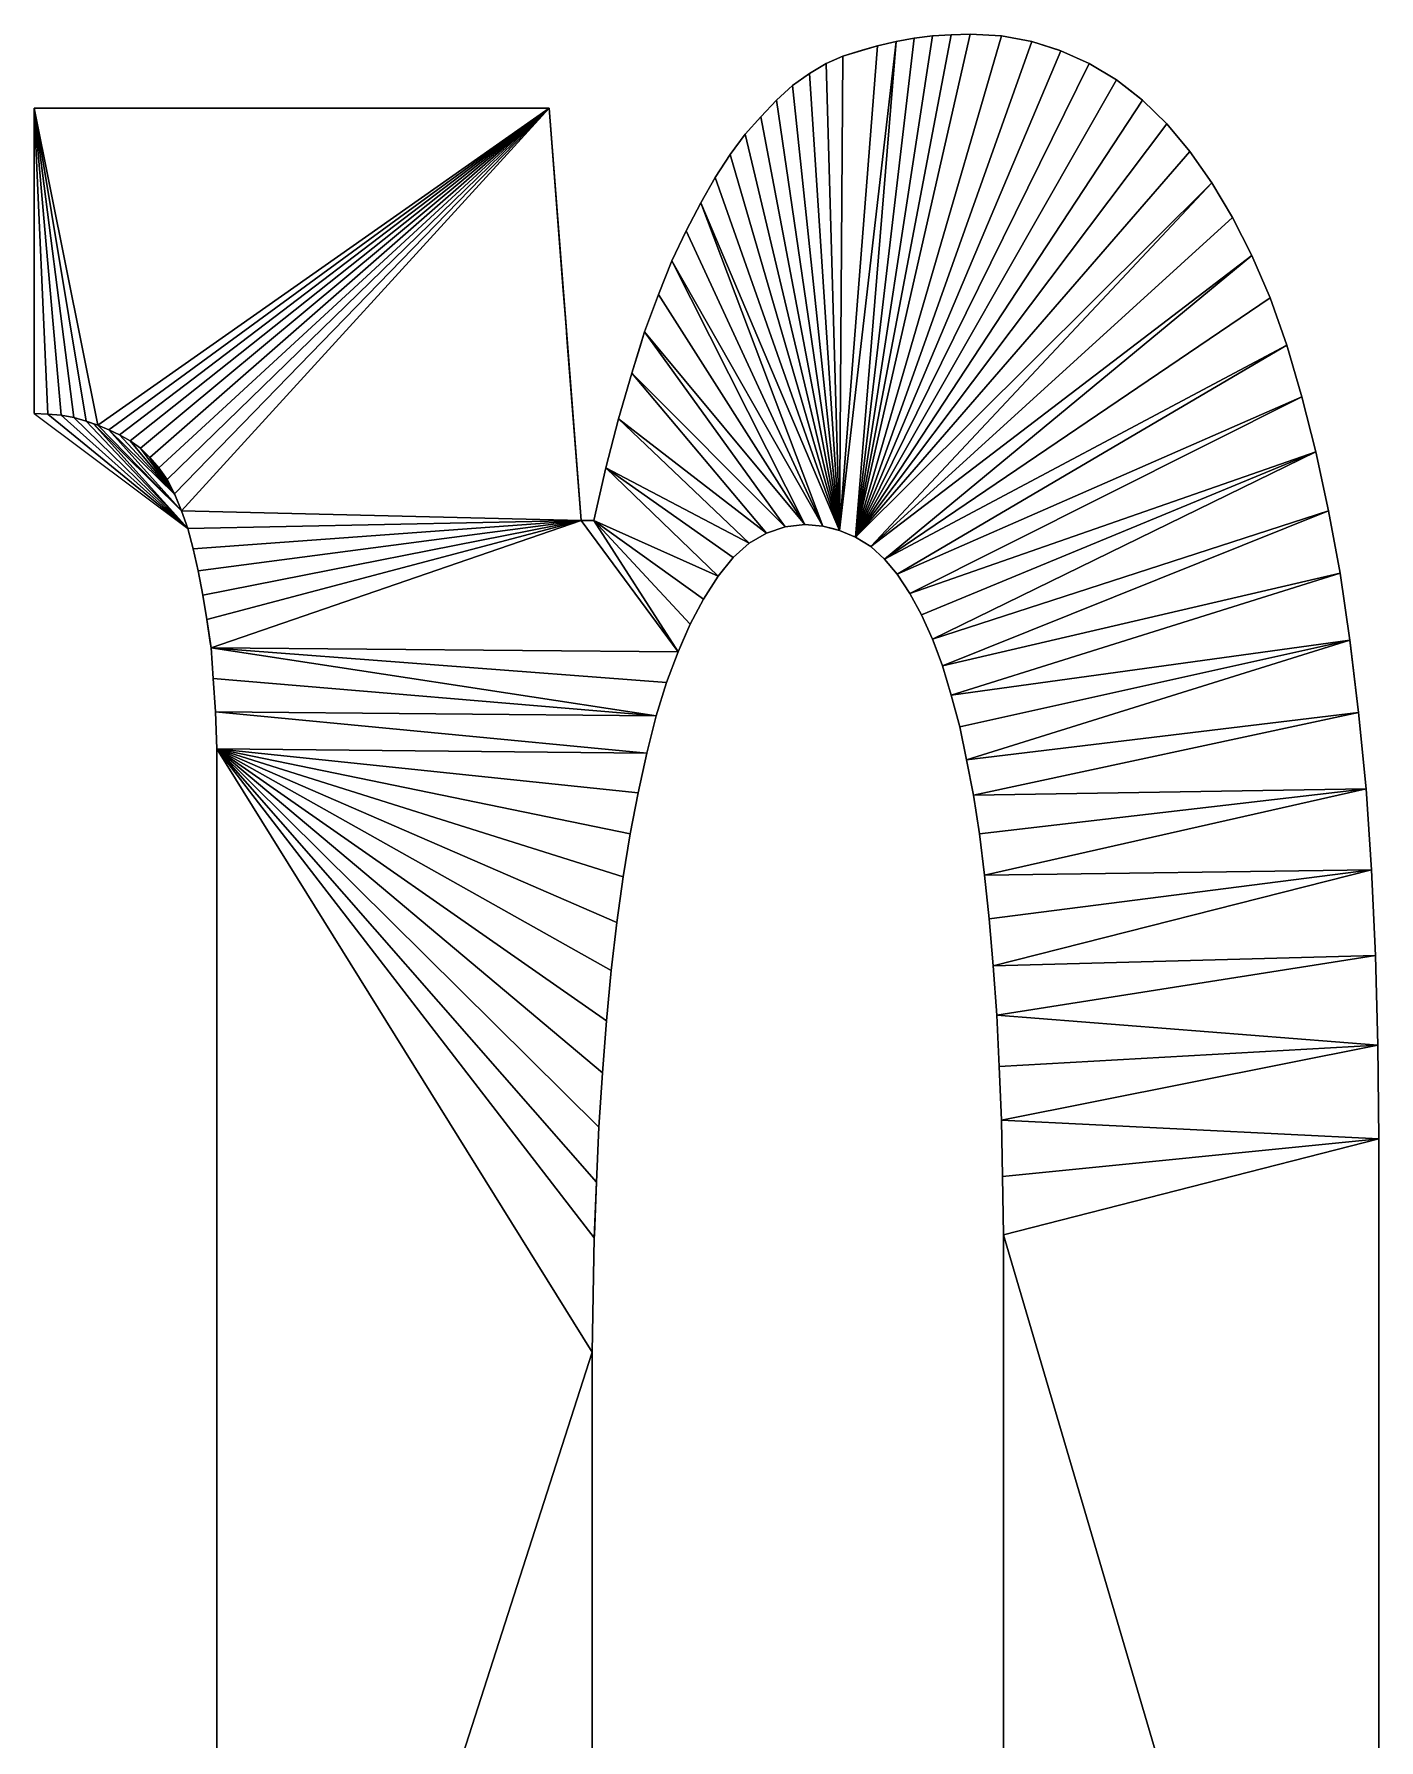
# Model space of a CAD drawing. Header units: inches. Extents: x 62 to 1153, y 3 to 780.
# Drawn here: x 98.476 to 100.802, y 16.026 to 18.975 of the extents above; entities that cross this region are included whole.
import ezdxf

# ---------------------------------------------------------------- set-up
doc = ezdxf.new("R2010")
doc.units = ezdxf.units.IN
doc.header["$MEASUREMENT"] = 0
doc.layers.add('Base', color=3, linetype='Continuous')

msp = doc.modelspace()

# ---------------------------------------------------------------- linework, layer by layer
at = {"layer": 'Base'}
for points in [[(100.149, 18.9725, -43), (100.095, 18.9755, -43), (99.897, 18.1055, -43)], [(100.095, 18.9755, -43), (100.062, 18.9745, -43), (99.897, 18.1055, -43)], [(100.062, 18.9745, -43), (100.03, 18.9725, -43), (99.897, 18.1055, -43)], [(100.03, 18.9725, -43), (99.998, 18.9685, -43), (99.897, 18.1055, -43)], [(100.202, 18.9625, -43), (100.149, 18.9725, -43), (99.897, 18.1055, -43)], [(99.998, 18.9685, -43), (99.967, 18.9625, -43), (99.897, 18.1055, -43)], [(99.967, 18.9625, -44), (99.967, 18.9625, -43), (99.998, 18.9685, -43)], [(99.967, 18.9625, -44), (99.998, 18.9685, -43), (99.998, 18.9685, -44)], [(99.998, 18.9685, -44), (99.998, 18.9685, -43), (100.03, 18.9725, -43)], [(99.998, 18.9685, -44), (100.03, 18.9725, -43), (100.03, 18.9725, -44)], [(100.03, 18.9725, -44), (100.03, 18.9725, -43), (100.062, 18.9745, -43)], [(100.03, 18.9725, -44), (100.062, 18.9745, -43), (100.062, 18.9745, -44)], [(100.062, 18.9745, -44), (100.062, 18.9745, -43), (100.095, 18.9755, -43)], [(100.062, 18.9745, -44), (100.095, 18.9755, -43), (100.095, 18.9755, -44)], [(100.095, 18.9755, -44), (100.095, 18.9755, -43), (100.149, 18.9725, -43)], [(100.095, 18.9755, -44), (100.149, 18.9725, -43), (100.149, 18.9725, -44)], [(100.149, 18.9725, -44), (100.149, 18.9725, -43), (100.202, 18.9625, -43)], [(100.149, 18.9725, -44), (100.202, 18.9625, -43), (100.202, 18.9625, -44)], [(99.875, 18.9375, -43), (99.846, 18.9245, -43), (99.869, 18.1175, -43)], [(99.846, 18.9245, -43), (99.875, 18.9375, -43), (99.859, 18.9303, -44)], [(99.875, 18.9375, -44), (99.859, 18.9303, -44), (99.875, 18.9375, -43)], [(99.869, 18.1175, -43), (99.897, 18.1055, -43), (99.967, 18.9625, -43)], [(99.869, 18.1175, -43), (99.967, 18.9625, -43), (99.935, 18.9555, -43)], [(99.935, 18.9555, -43), (99.875, 18.9375, -43), (99.869, 18.1175, -43)], [(99.935, 18.9555, -43), (99.9084, 18.9475, -44), (99.875, 18.9375, -43)], [(99.875, 18.9375, -44), (99.875, 18.9375, -43), (99.9084, 18.9475, -44)], [(100.252, 18.9465, -43), (100.202, 18.9625, -43), (99.897, 18.1055, -43)], [(100.301, 18.9245, -43), (100.252, 18.9465, -43), (99.897, 18.1055, -43)], [(99.935, 18.9555, -43), (99.935, 18.9555, -44), (99.9084, 18.9475, -44)], [(99.935, 18.9555, -44), (99.935, 18.9555, -43), (99.967, 18.9625, -43)], [(99.935, 18.9555, -44), (99.967, 18.9625, -43), (99.967, 18.9625, -44)], [(100.252, 18.9465, -43), (100.2489, 18.9475, -44), (100.202, 18.9625, -43)], [(100.202, 18.9625, -44), (100.202, 18.9625, -43), (100.2489, 18.9475, -44)], [(100.252, 18.9465, -43), (100.252, 18.9465, -44), (100.2489, 18.9475, -44)], [(100.252, 18.9465, -44), (100.252, 18.9465, -43), (100.301, 18.9245, -43)], [(100.252, 18.9465, -44), (100.301, 18.9245, -43), (100.301, 18.9245, -44)], [(99.788, 18.8865, -44), (99.788, 18.8865, -43), (99.817, 18.9075, -43)], [(99.788, 18.8865, -44), (99.817, 18.9075, -43), (99.817, 18.9075, -44)], [(99.817, 18.9075, -43), (99.788, 18.8865, -43), (99.869, 18.1175, -43)], [(99.817, 18.9075, -44), (99.817, 18.9075, -43), (99.846, 18.9245, -43)], [(99.817, 18.9075, -44), (99.846, 18.9245, -43), (99.846, 18.9245, -44)], [(99.846, 18.9245, -43), (99.817, 18.9075, -43), (99.869, 18.1175, -43)], [(99.846, 18.9245, -44), (99.846, 18.9245, -43), (99.859, 18.9303, -44)], [(100.348, 18.8965, -43), (100.301, 18.9245, -43), (99.897, 18.1055, -43)], [(100.301, 18.9245, -44), (100.301, 18.9245, -43), (100.348, 18.8965, -43)], [(100.301, 18.9245, -44), (100.348, 18.8965, -43), (100.348, 18.8965, -44)], [(99.76, 18.8615, -44), (99.76, 18.8615, -43), (99.788, 18.8865, -43)], [(99.76, 18.8615, -44), (99.788, 18.8865, -43), (99.788, 18.8865, -44)], [(99.788, 18.8865, -43), (99.76, 18.8615, -43), (99.869, 18.1175, -43)], [(100.348, 18.8965, -43), (99.897, 18.1055, -43), (100.393, 18.8615, -43)], [(100.348, 18.8965, -44), (100.348, 18.8965, -43), (100.371, 18.8786, -44)], [(100.348, 18.8965, -43), (100.393, 18.8615, -43), (100.371, 18.8786, -44)], [(100.393, 18.8615, -44), (100.371, 18.8786, -44), (100.393, 18.8615, -43)], [(98.476, 18.8475, -44), (98.476, 18.3195, -43), (98.476, 18.8475, -43)], [(98.476, 18.8475, -44), (98.476, 18.3195, -44), (98.476, 18.3195, -43)], [(98.476, 18.8475, -44), (98.476, 18.8475, -43), (99.367, 18.8475, -44)], [(99.367, 18.8475, -43), (99.367, 18.8475, -44), (98.476, 18.8475, -43)], [(98.476, 18.3195, -43), (98.5, 18.3185, -43), (98.476, 18.8475, -43)], [(98.566, 18.3065, -43), (98.586, 18.2995, -43), (98.476, 18.8475, -43)], [(98.545, 18.3125, -43), (98.566, 18.3065, -43), (98.476, 18.8475, -43)], [(98.523, 18.3165, -43), (98.545, 18.3125, -43), (98.476, 18.8475, -43)], [(98.5, 18.3185, -43), (98.523, 18.3165, -43), (98.476, 18.8475, -43)], [(98.476, 18.8475, -43), (98.586, 18.2995, -43), (99.367, 18.8475, -43)], [(98.605, 18.2915, -43), (99.367, 18.8475, -43), (98.586, 18.2995, -43)], [(98.624, 18.2825, -43), (99.367, 18.8475, -43), (98.605, 18.2915, -43)], [(98.642, 18.2725, -43), (99.367, 18.8475, -43), (98.624, 18.2825, -43)], [(98.66, 18.2595, -43), (99.367, 18.8475, -43), (98.642, 18.2725, -43)], [(98.66, 18.2595, -43), (98.676, 18.2435, -43), (99.367, 18.8475, -43)], [(98.676, 18.2435, -43), (98.692, 18.2255, -43), (99.367, 18.8475, -43)], [(98.692, 18.2255, -43), (98.706, 18.2055, -43), (99.367, 18.8475, -43)], [(98.706, 18.2055, -43), (98.719, 18.1805, -43), (99.367, 18.8475, -43)], [(98.719, 18.1805, -43), (98.731, 18.1515, -43), (99.367, 18.8475, -43)], [(99.422, 18.1345, -43), (99.367, 18.8475, -43), (98.731, 18.1515, -43)], [(99.367, 18.8475, -44), (99.367, 18.8475, -43), (99.3821, 18.6525, -44)], [(99.367, 18.8475, -43), (99.3913, 18.5323, -44), (99.3821, 18.6525, -44)], [(99.367, 18.8475, -43), (99.3961, 18.4706, -44), (99.3913, 18.5323, -44)], [(99.367, 18.8475, -43), (99.422, 18.1345, -43), (99.3961, 18.4706, -44)], [(99.76, 18.8615, -44), (99.733, 18.8325, -44), (99.733, 18.8325, -43)], [(99.76, 18.8615, -44), (99.733, 18.8325, -43), (99.76, 18.8615, -43)], [(99.76, 18.8615, -43), (99.733, 18.8325, -43), (99.869, 18.1175, -43)], [(100.393, 18.8615, -43), (99.897, 18.1055, -43), (100.435, 18.8205, -43)], [(100.393, 18.8615, -44), (100.393, 18.8615, -43), (100.435, 18.8205, -43)], [(100.393, 18.8615, -44), (100.435, 18.8205, -43), (100.435, 18.8205, -44)], [(99.733, 18.8325, -43), (99.706, 18.8025, -43), (99.869, 18.1175, -43)], [(99.733, 18.8325, -44), (99.706, 18.8025, -44), (99.706, 18.8025, -43)], [(99.733, 18.8325, -44), (99.706, 18.8025, -43), (99.733, 18.8325, -43)], [(100.435, 18.8205, -43), (99.897, 18.1055, -43), (100.475, 18.7725, -43)], [(100.435, 18.8205, -44), (100.435, 18.8205, -43), (100.475, 18.7725, -43)], [(100.435, 18.8205, -44), (100.475, 18.7725, -43), (100.475, 18.7725, -44)], [(99.706, 18.8025, -44), (99.68, 18.7675, -44), (99.68, 18.7675, -43)], [(99.706, 18.8025, -44), (99.68, 18.7675, -43), (99.706, 18.8025, -43)], [(99.706, 18.8025, -43), (99.68, 18.7675, -43), (99.869, 18.1175, -43)], [(99.68, 18.7675, -43), (99.654, 18.7275, -43), (99.869, 18.1175, -43)], [(99.68, 18.7675, -44), (99.654, 18.7275, -44), (99.654, 18.7275, -43)], [(99.68, 18.7675, -44), (99.654, 18.7275, -43), (99.68, 18.7675, -43)], [(100.475, 18.7725, -43), (99.897, 18.1055, -43), (100.513, 18.7185, -43)], [(100.475, 18.7725, -44), (100.475, 18.7725, -43), (100.513, 18.7185, -43)], [(100.475, 18.7725, -44), (100.513, 18.7185, -43), (100.513, 18.7185, -44)], [(99.654, 18.7275, -43), (99.629, 18.6835, -43), (99.869, 18.1175, -43)], [(99.654, 18.7275, -44), (99.629, 18.6835, -44), (99.629, 18.6835, -43)], [(99.654, 18.7275, -44), (99.629, 18.6835, -43), (99.654, 18.7275, -43)], [(99.923, 18.0895, -43), (100.513, 18.7185, -43), (99.897, 18.1055, -43)], [(100.513, 18.7185, -43), (99.923, 18.0895, -43), (100.549, 18.6585, -43)], [(100.513, 18.7185, -44), (100.513, 18.7185, -43), (100.549, 18.6585, -43)], [(100.513, 18.7185, -44), (100.549, 18.6585, -43), (100.549, 18.6585, -44)], [(99.629, 18.6835, -43), (99.604, 18.6355, -43), (99.84, 18.1245, -43)], [(99.629, 18.6835, -44), (99.604, 18.6355, -44), (99.604, 18.6355, -43)], [(99.629, 18.6835, -44), (99.604, 18.6355, -43), (99.629, 18.6835, -43)], [(99.84, 18.1245, -43), (99.869, 18.1175, -43), (99.629, 18.6835, -43)], [(100.549, 18.6585, -43), (99.923, 18.0895, -43), (100.582, 18.5925, -43)], [(100.549, 18.6585, -44), (100.549, 18.6585, -43), (100.582, 18.5925, -43)], [(100.549, 18.6585, -44), (100.582, 18.5925, -43), (100.582, 18.5925, -44)], [(99.604, 18.6355, -43), (99.579, 18.5835, -43), (99.84, 18.1245, -43)], [(99.604, 18.6355, -44), (99.579, 18.5835, -44), (99.579, 18.5835, -43)], [(99.604, 18.6355, -44), (99.579, 18.5835, -43), (99.604, 18.6355, -43)], [(99.579, 18.5835, -43), (99.556, 18.5255, -43), (99.809, 18.1275, -43)], [(99.579, 18.5835, -44), (99.556, 18.5255, -44), (99.556, 18.5255, -43)], [(99.579, 18.5835, -44), (99.556, 18.5255, -43), (99.579, 18.5835, -43)], [(99.809, 18.1275, -43), (99.84, 18.1245, -43), (99.579, 18.5835, -43)], [(99.947, 18.0675, -43), (100.582, 18.5925, -43), (99.923, 18.0895, -43)], [(100.614, 18.5195, -43), (100.582, 18.5925, -43), (99.947, 18.0675, -43)], [(100.582, 18.5925, -44), (100.582, 18.5925, -43), (100.614, 18.5195, -43)], [(100.582, 18.5925, -44), (100.614, 18.5195, -43), (100.614, 18.5195, -44)], [(99.556, 18.5255, -43), (99.532, 18.4605, -43), (99.809, 18.1275, -43)], [(99.556, 18.5255, -44), (99.532, 18.4605, -44), (99.532, 18.4605, -43)], [(99.556, 18.5255, -44), (99.532, 18.4605, -43), (99.556, 18.5255, -43)], [(100.643, 18.4375, -43), (100.614, 18.5195, -43), (99.947, 18.0675, -43)], [(100.614, 18.5195, -44), (100.614, 18.5195, -43), (100.643, 18.4375, -43)], [(100.614, 18.5195, -44), (100.643, 18.4375, -43), (100.643, 18.4375, -44)], [(99.397, 18.4591, -44), (99.3961, 18.4706, -44), (99.422, 18.1345, -43)], [(99.3988, 18.4355, -44), (99.397, 18.4591, -44), (99.422, 18.1345, -43)], [(99.422, 18.1345, -44), (99.3988, 18.4355, -44), (99.422, 18.1345, -43)], [(99.532, 18.4605, -43), (99.51, 18.3895, -43), (99.775, 18.1235, -43)], [(99.5243, 18.4355, -44), (99.51, 18.3895, -43), (99.532, 18.4605, -43)], [(99.5243, 18.4355, -44), (99.51, 18.3895, -44), (99.51, 18.3895, -43)], [(99.532, 18.4605, -44), (99.5243, 18.4355, -44), (99.532, 18.4605, -43)], [(99.775, 18.1235, -43), (99.809, 18.1275, -43), (99.532, 18.4605, -43)], [(99.947, 18.0675, -43), (99.969, 18.0415, -43), (100.643, 18.4375, -43)], [(100.669, 18.3485, -43), (100.643, 18.4375, -43), (99.969, 18.0415, -43)], [(100.643, 18.4375, -44), (100.643, 18.4375, -43), (100.669, 18.3485, -43)], [(100.643, 18.4375, -44), (100.669, 18.3485, -43), (100.669, 18.3485, -44)], [(99.51, 18.3895, -43), (99.487, 18.3105, -43), (99.743, 18.1125, -43)], [(99.51, 18.3895, -44), (99.487, 18.3105, -44), (99.487, 18.3105, -43)], [(99.51, 18.3895, -44), (99.487, 18.3105, -43), (99.51, 18.3895, -43)], [(99.743, 18.1125, -43), (99.775, 18.1235, -43), (99.51, 18.3895, -43)], [(99.969, 18.0415, -43), (99.991, 18.0085, -43), (100.669, 18.3485, -43)], [(100.693, 18.2535, -43), (100.669, 18.3485, -43), (99.991, 18.0085, -43)], [(100.669, 18.3485, -44), (100.669, 18.3485, -43), (100.693, 18.2535, -43)], [(100.669, 18.3485, -44), (100.693, 18.2535, -43), (100.693, 18.2535, -44)], [(98.476, 18.3195, -43), (98.5, 18.3185, -44), (98.5, 18.3185, -43)], [(98.476, 18.3195, -43), (98.476, 18.3195, -44), (98.5, 18.3185, -44)], [(98.5, 18.3185, -44), (98.476, 18.3195, -44), (98.742, 18.1205, -44)], [(98.5, 18.3185, -44), (98.523, 18.3165, -43), (98.5, 18.3185, -43)], [(98.523, 18.3165, -43), (98.5, 18.3185, -44), (98.523, 18.3165, -44)], [(98.523, 18.3165, -44), (98.5, 18.3185, -44), (98.742, 18.1205, -44)], [(98.523, 18.3165, -44), (98.545, 18.3125, -44), (98.545, 18.3125, -43)], [(98.523, 18.3165, -44), (98.545, 18.3125, -43), (98.523, 18.3165, -43)], [(98.545, 18.3125, -44), (98.523, 18.3165, -44), (98.742, 18.1205, -44)], [(98.566, 18.3065, -44), (98.566, 18.3065, -43), (98.545, 18.3125, -43)], [(98.545, 18.3125, -44), (98.566, 18.3065, -44), (98.545, 18.3125, -43)], [(98.566, 18.3065, -44), (98.545, 18.3125, -44), (98.742, 18.1205, -44)], [(98.566, 18.3065, -43), (98.579, 18.3019, -44), (98.586, 18.2995, -43)], [(98.566, 18.3065, -44), (98.579, 18.3019, -44), (98.566, 18.3065, -43)], [(98.579, 18.3019, -44), (98.566, 18.3065, -44), (98.742, 18.1205, -44)], [(98.586, 18.2995, -44), (98.586, 18.2995, -43), (98.579, 18.3019, -44)], [(98.586, 18.2995, -44), (98.579, 18.3019, -44), (98.731, 18.1515, -44)], [(98.742, 18.1205, -44), (98.731, 18.1515, -44), (98.579, 18.3019, -44)], [(98.586, 18.2995, -43), (98.586, 18.2995, -44), (98.605, 18.2915, -43)], [(98.605, 18.2915, -44), (98.605, 18.2915, -43), (98.586, 18.2995, -44)], [(98.586, 18.2995, -44), (98.731, 18.1515, -44), (98.605, 18.2915, -44)], [(98.605, 18.2915, -43), (98.624, 18.2825, -44), (98.624, 18.2825, -43)], [(98.605, 18.2915, -44), (98.624, 18.2825, -44), (98.605, 18.2915, -43)], [(98.7194, 18.1795, -44), (98.624, 18.2825, -44), (98.605, 18.2915, -44)], [(98.7194, 18.1795, -44), (98.605, 18.2915, -44), (98.731, 18.1515, -44)], [(99.487, 18.3105, -43), (99.465, 18.2255, -43), (99.713, 18.0955, -43)], [(99.487, 18.3105, -44), (99.465, 18.2255, -44), (99.465, 18.2255, -43)], [(99.487, 18.3105, -44), (99.465, 18.2255, -43), (99.487, 18.3105, -43)], [(99.713, 18.0955, -43), (99.743, 18.1125, -43), (99.487, 18.3105, -43)], [(98.624, 18.2825, -44), (98.642, 18.2725, -43), (98.624, 18.2825, -43)], [(98.624, 18.2825, -44), (98.642, 18.2725, -44), (98.642, 18.2725, -43)], [(98.7194, 18.1795, -44), (98.642, 18.2725, -44), (98.624, 18.2825, -44)], [(98.642, 18.2725, -44), (98.66, 18.2595, -43), (98.642, 18.2725, -43)], [(98.66, 18.2595, -43), (98.642, 18.2725, -44), (98.66, 18.2595, -44)], [(98.7194, 18.1795, -44), (98.66, 18.2595, -44), (98.642, 18.2725, -44)], [(98.66, 18.2595, -43), (98.66, 18.2595, -44), (98.676, 18.2435, -43)], [(98.676, 18.2435, -44), (98.676, 18.2435, -43), (98.66, 18.2595, -44)], [(98.7194, 18.1795, -44), (98.676, 18.2435, -44), (98.66, 18.2595, -44)], [(98.676, 18.2435, -43), (98.692, 18.2255, -44), (98.692, 18.2255, -43)], [(98.676, 18.2435, -44), (98.692, 18.2255, -44), (98.676, 18.2435, -43)], [(98.692, 18.2255, -44), (98.676, 18.2435, -44), (98.719, 18.1805, -44)], [(98.7194, 18.1795, -44), (98.719, 18.1805, -44), (98.676, 18.2435, -44)], [(99.991, 18.0085, -43), (100.011, 17.9715, -43), (100.693, 18.2535, -43)], [(100.011, 17.9715, -43), (100.03, 17.9295, -43), (100.693, 18.2535, -43)], [(100.715, 18.1515, -43), (100.693, 18.2535, -43), (100.03, 17.9295, -43)], [(100.693, 18.2535, -44), (100.693, 18.2535, -43), (100.715, 18.1515, -43)], [(100.693, 18.2535, -44), (100.715, 18.1515, -43), (100.715, 18.1515, -44)], [(98.706, 18.2055, -43), (98.692, 18.2255, -43), (98.706, 18.2055, -44)], [(98.692, 18.2255, -44), (98.706, 18.2055, -44), (98.692, 18.2255, -43)], [(98.706, 18.2055, -44), (98.692, 18.2255, -44), (98.719, 18.1805, -44)], [(98.706, 18.2055, -44), (98.719, 18.1805, -43), (98.706, 18.2055, -43)], [(98.706, 18.2055, -44), (98.719, 18.1805, -44), (98.719, 18.1805, -43)], [(99.465, 18.2255, -43), (99.444, 18.1345, -43), (99.659, 18.0385, -43)], [(99.465, 18.2255, -44), (99.444, 18.1345, -44), (99.444, 18.1345, -43)], [(99.465, 18.2255, -44), (99.444, 18.1345, -43), (99.465, 18.2255, -43)], [(99.685, 18.0705, -43), (99.713, 18.0955, -43), (99.465, 18.2255, -43)], [(99.659, 18.0385, -43), (99.685, 18.0705, -43), (99.465, 18.2255, -43)], [(98.719, 18.1805, -44), (98.7194, 18.1795, -44), (98.719, 18.1805, -43)], [(98.719, 18.1805, -43), (98.7194, 18.1795, -44), (98.731, 18.1515, -43)], [(98.731, 18.1515, -44), (98.731, 18.1515, -43), (98.7194, 18.1795, -44)], [(98.742, 18.1205, -44), (98.742, 18.1205, -43), (98.731, 18.1515, -43)], [(98.731, 18.1515, -44), (98.742, 18.1205, -44), (98.731, 18.1515, -43)], [(98.742, 18.1205, -43), (99.422, 18.1345, -43), (98.731, 18.1515, -43)], [(100.03, 17.9295, -43), (100.047, 17.8835, -43), (100.715, 18.1515, -43)], [(100.735, 18.0435, -43), (100.715, 18.1515, -43), (100.047, 17.8835, -43)], [(100.715, 18.1515, -44), (100.715, 18.1515, -43), (100.735, 18.0435, -43)], [(100.715, 18.1515, -44), (100.735, 18.0435, -43), (100.735, 18.0435, -44)], [(98.751, 18.0855, -43), (99.422, 18.1345, -43), (98.742, 18.1205, -43)], [(98.742, 18.1205, -43), (98.742, 18.1205, -44), (98.751, 18.0855, -43)], [(98.751, 18.0855, -43), (98.742, 18.1205, -44), (98.751, 18.0855, -44)], [(98.76, 18.0475, -43), (99.422, 18.1345, -43), (98.751, 18.0855, -43)], [(98.768, 18.0055, -43), (99.422, 18.1345, -43), (98.76, 18.0475, -43)], [(98.775, 17.9635, -43), (99.422, 18.1345, -43), (98.768, 18.0055, -43)], [(98.782, 17.9145, -43), (99.422, 18.1345, -43), (98.775, 17.9635, -43)], [(99.422, 18.1345, -43), (98.782, 17.9145, -43), (99.59, 17.9075, -43)], [(99.444, 18.1345, -43), (99.422, 18.1345, -43), (99.59, 17.9075, -43)], [(99.444, 18.1345, -44), (99.422, 18.1345, -44), (99.422, 18.1345, -43)], [(99.422, 18.1345, -43), (99.444, 18.1345, -43), (99.444, 18.1345, -44)], [(99.634, 17.9985, -43), (99.659, 18.0385, -43), (99.444, 18.1345, -43)], [(99.611, 17.9555, -43), (99.634, 17.9985, -43), (99.444, 18.1345, -43)], [(99.59, 17.9075, -43), (99.611, 17.9555, -43), (99.444, 18.1345, -43)], [(99.713, 18.0955, -44), (99.743, 18.1125, -44), (99.743, 18.1125, -43)], [(99.713, 18.0955, -44), (99.743, 18.1125, -43), (99.713, 18.0955, -43)], [(99.743, 18.1125, -44), (99.775, 18.1235, -44), (99.775, 18.1235, -43)], [(99.743, 18.1125, -44), (99.775, 18.1235, -43), (99.743, 18.1125, -43)], [(99.775, 18.1235, -44), (99.809, 18.1275, -44), (99.809, 18.1275, -43)], [(99.775, 18.1235, -44), (99.809, 18.1275, -43), (99.775, 18.1235, -43)], [(99.809, 18.1275, -44), (99.84, 18.1245, -44), (99.84, 18.1245, -43)], [(99.809, 18.1275, -44), (99.84, 18.1245, -43), (99.809, 18.1275, -43)], [(99.869, 18.1175, -43), (99.84, 18.1245, -43), (99.859, 18.1199, -44)], [(99.84, 18.1245, -44), (99.859, 18.1199, -44), (99.84, 18.1245, -43)], [(99.859, 18.1199, -44), (99.869, 18.1175, -44), (99.869, 18.1175, -43)], [(99.869, 18.1175, -44), (99.897, 18.1055, -44), (99.897, 18.1055, -43)], [(99.869, 18.1175, -44), (99.897, 18.1055, -43), (99.869, 18.1175, -43)], [(98.751, 18.0855, -43), (98.76, 18.0475, -44), (98.76, 18.0475, -43)], [(98.751, 18.0855, -44), (98.76, 18.0475, -44), (98.751, 18.0855, -43)], [(99.685, 18.0705, -44), (99.713, 18.0955, -44), (99.713, 18.0955, -43)], [(99.685, 18.0705, -44), (99.713, 18.0955, -43), (99.685, 18.0705, -43)], [(99.897, 18.1055, -44), (99.923, 18.0895, -44), (99.923, 18.0895, -43)], [(99.897, 18.1055, -44), (99.923, 18.0895, -43), (99.897, 18.1055, -43)], [(99.923, 18.0895, -44), (99.947, 18.0675, -44), (99.947, 18.0675, -43)], [(99.923, 18.0895, -44), (99.947, 18.0675, -43), (99.923, 18.0895, -43)], [(99.685, 18.0705, -44), (99.685, 18.0705, -43), (99.659, 18.0385, -43)], [(99.685, 18.0705, -44), (99.659, 18.0385, -43), (99.659, 18.0385, -44)], [(99.947, 18.0675, -44), (99.969, 18.0415, -44), (99.969, 18.0415, -43)], [(99.947, 18.0675, -44), (99.969, 18.0415, -43), (99.947, 18.0675, -43)], [(98.76, 18.0475, -44), (98.768, 18.0055, -43), (98.76, 18.0475, -43)], [(98.76, 18.0475, -44), (98.768, 18.0055, -44), (98.768, 18.0055, -43)], [(99.659, 18.0385, -44), (99.659, 18.0385, -43), (99.634, 17.9985, -43)], [(99.659, 18.0385, -44), (99.634, 17.9985, -43), (99.634, 17.9985, -44)], [(99.969, 18.0415, -44), (99.991, 18.0085, -44), (99.991, 18.0085, -43)], [(99.969, 18.0415, -44), (99.991, 18.0085, -43), (99.969, 18.0415, -43)], [(100.047, 17.8835, -43), (100.062, 17.8325, -43), (100.735, 18.0435, -43)], [(100.752, 17.9275, -43), (100.735, 18.0435, -43), (100.062, 17.8325, -43)], [(100.735, 18.0435, -44), (100.735, 18.0435, -43), (100.752, 17.9275, -43)], [(100.735, 18.0435, -44), (100.752, 17.9275, -43), (100.752, 17.9275, -44)], [(98.775, 17.9635, -43), (98.768, 18.0055, -43), (98.775, 17.9635, -44)], [(98.768, 18.0055, -44), (98.775, 17.9635, -44), (98.768, 18.0055, -43)], [(99.634, 17.9985, -44), (99.634, 17.9985, -43), (99.611, 17.9555, -43)], [(99.634, 17.9985, -44), (99.611, 17.9555, -43), (99.611, 17.9555, -44)], [(99.991, 18.0085, -44), (100.011, 17.9715, -44), (100.011, 17.9715, -43)], [(99.991, 18.0085, -44), (100.011, 17.9715, -43), (99.991, 18.0085, -43)], [(98.775, 17.9635, -44), (98.7807, 17.9235, -44), (98.775, 17.9635, -43)], [(98.775, 17.9635, -43), (98.7807, 17.9235, -44), (98.782, 17.9145, -43)], [(100.011, 17.9715, -44), (100.03, 17.9295, -44), (100.03, 17.9295, -43)], [(100.011, 17.9715, -44), (100.03, 17.9295, -43), (100.011, 17.9715, -43)], [(99.611, 17.9555, -43), (99.59, 17.9075, -43), (99.597, 17.9235, -44)], [(99.611, 17.9555, -44), (99.611, 17.9555, -43), (99.597, 17.9235, -44)], [(98.782, 17.9145, -44), (98.782, 17.9145, -43), (98.7807, 17.9235, -44)], [(99.57, 17.8545, -43), (99.59, 17.9075, -43), (98.782, 17.9145, -43)], [(99.552, 17.7965, -43), (99.57, 17.8545, -43), (98.782, 17.9145, -43)], [(98.782, 17.9145, -43), (98.786, 17.8615, -43), (99.552, 17.7965, -43)], [(98.782, 17.9145, -44), (98.786, 17.8615, -44), (98.786, 17.8615, -43)], [(98.782, 17.9145, -44), (98.786, 17.8615, -43), (98.782, 17.9145, -43)], [(99.59, 17.9075, -44), (99.59, 17.9075, -43), (99.57, 17.8545, -43)], [(99.59, 17.9075, -44), (99.57, 17.8545, -43), (99.57, 17.8545, -44)], [(99.59, 17.9075, -44), (99.597, 17.9235, -44), (99.59, 17.9075, -43)], [(100.047, 17.8835, -43), (100.03, 17.9295, -43), (100.0322, 17.9235, -44)], [(100.03, 17.9295, -44), (100.0322, 17.9235, -44), (100.03, 17.9295, -43)], [(100.0322, 17.9235, -44), (100.047, 17.8835, -44), (100.047, 17.8835, -43)], [(100.062, 17.8325, -43), (100.077, 17.7775, -43), (100.752, 17.9275, -43)], [(100.077, 17.7775, -43), (100.089, 17.7205, -43), (100.752, 17.9275, -43)], [(100.767, 17.8025, -43), (100.752, 17.9275, -43), (100.089, 17.7205, -43)], [(100.752, 17.9275, -44), (100.752, 17.9275, -43), (100.7525, 17.9235, -44)], [(100.752, 17.9275, -43), (100.767, 17.8025, -43), (100.7525, 17.9235, -44)], [(100.767, 17.8025, -44), (100.7525, 17.9235, -44), (100.767, 17.8025, -43)], [(100.047, 17.8835, -44), (100.062, 17.8325, -44), (100.062, 17.8325, -43)], [(100.047, 17.8835, -44), (100.062, 17.8325, -43), (100.047, 17.8835, -43)], [(98.786, 17.8615, -43), (98.79, 17.8035, -43), (99.552, 17.7965, -43)], [(98.786, 17.8615, -44), (98.79, 17.8035, -44), (98.79, 17.8035, -43)], [(98.786, 17.8615, -44), (98.79, 17.8035, -43), (98.786, 17.8615, -43)], [(99.57, 17.8545, -44), (99.57, 17.8545, -43), (99.552, 17.7965, -43)], [(99.57, 17.8545, -44), (99.552, 17.7965, -43), (99.552, 17.7965, -44)], [(100.062, 17.8325, -44), (100.077, 17.7775, -44), (100.077, 17.7775, -43)], [(100.062, 17.8325, -44), (100.077, 17.7775, -43), (100.062, 17.8325, -43)], [(98.79, 17.8035, -43), (98.792, 17.7395, -43), (99.536, 17.7325, -43)], [(99.536, 17.7325, -43), (99.552, 17.7965, -43), (98.79, 17.8035, -43)], [(98.79, 17.8035, -44), (98.792, 17.7395, -44), (98.792, 17.7395, -43)], [(98.79, 17.8035, -44), (98.792, 17.7395, -43), (98.79, 17.8035, -43)], [(99.552, 17.7965, -44), (99.552, 17.7965, -43), (99.536, 17.7325, -43)], [(99.552, 17.7965, -44), (99.536, 17.7325, -43), (99.536, 17.7325, -44)], [(100.089, 17.7205, -43), (100.101, 17.6595, -43), (100.767, 17.8025, -43)], [(100.78, 17.6705, -43), (100.767, 17.8025, -43), (100.101, 17.6595, -43)], [(100.767, 17.8025, -44), (100.767, 17.8025, -43), (100.78, 17.6705, -43)], [(100.767, 17.8025, -44), (100.78, 17.6705, -43), (100.78, 17.6705, -44)], [(100.077, 17.7775, -44), (100.089, 17.7205, -44), (100.089, 17.7205, -43)], [(100.077, 17.7775, -44), (100.089, 17.7205, -43), (100.077, 17.7775, -43)], [(99.466, 17.2695, -43), (99.474, 17.3565, -43), (98.792, 17.7395, -43)], [(99.521, 17.6635, -43), (99.536, 17.7325, -43), (98.792, 17.7395, -43)], [(99.507, 17.5925, -43), (99.521, 17.6635, -43), (98.792, 17.7395, -43)], [(99.495, 17.5185, -43), (99.507, 17.5925, -43), (98.792, 17.7395, -43)], [(99.484, 17.4395, -43), (99.495, 17.5185, -43), (98.792, 17.7395, -43)], [(99.474, 17.3565, -43), (99.484, 17.4395, -43), (98.792, 17.7395, -43)], [(99.459, 17.1795, -43), (99.466, 17.2695, -43), (98.792, 17.7395, -43)], [(99.441, 16.6965, -43), (99.445, 16.8945, -43), (98.792, 17.7395, -43)], [(99.453, 17.0855, -43), (99.459, 17.1795, -43), (98.792, 17.7395, -43)], [(99.449, 16.9905, -43), (99.453, 17.0855, -43), (98.792, 17.7395, -43)], [(99.445, 16.8945, -43), (99.449, 16.9905, -43), (98.792, 17.7395, -43)], [(98.792, 17.7395, -43), (98.792, 14.6775, -43), (99.441, 16.6965, -43)], [(98.792, 17.7395, -44), (98.792, 14.6775, -44), (98.792, 17.7395, -43)], [(98.792, 14.6775, -43), (98.792, 17.7395, -43), (98.792, 14.6775, -44)], [(99.536, 17.7325, -44), (99.536, 17.7325, -43), (99.521, 17.6635, -43)], [(99.536, 17.7325, -44), (99.521, 17.6635, -43), (99.521, 17.6635, -44)], [(100.089, 17.7205, -44), (100.101, 17.6595, -44), (100.101, 17.6595, -43)], [(100.089, 17.7205, -44), (100.101, 17.6595, -43), (100.089, 17.7205, -43)], [(100.101, 17.6595, -43), (100.111, 17.5925, -43), (100.78, 17.6705, -43)], [(100.111, 17.5925, -43), (100.12, 17.5215, -43), (100.78, 17.6705, -43)], [(100.789, 17.5305, -43), (100.78, 17.6705, -43), (100.12, 17.5215, -43)], [(100.78, 17.6705, -44), (100.78, 17.6705, -43), (100.789, 17.5305, -43)], [(100.78, 17.6705, -44), (100.789, 17.5305, -43), (100.789, 17.5305, -44)], [(99.521, 17.6635, -44), (99.521, 17.6635, -43), (99.507, 17.5925, -43)], [(99.521, 17.6635, -44), (99.507, 17.5925, -43), (99.507, 17.5925, -44)], [(100.101, 17.6595, -44), (100.111, 17.5925, -44), (100.111, 17.5925, -43)], [(100.101, 17.6595, -44), (100.111, 17.5925, -43), (100.101, 17.6595, -43)], [(99.507, 17.5925, -44), (99.507, 17.5925, -43), (99.495, 17.5185, -43)], [(99.507, 17.5925, -44), (99.495, 17.5185, -43), (99.495, 17.5185, -44)], [(100.111, 17.5925, -44), (100.12, 17.5215, -44), (100.12, 17.5215, -43)], [(100.111, 17.5925, -44), (100.12, 17.5215, -43), (100.111, 17.5925, -43)], [(100.12, 17.5215, -43), (100.128, 17.4455, -43), (100.789, 17.5305, -43)], [(100.12, 17.5215, -44), (100.128, 17.4455, -44), (100.128, 17.4455, -43)], [(100.12, 17.5215, -44), (100.128, 17.4455, -43), (100.12, 17.5215, -43)], [(100.128, 17.4455, -43), (100.135, 17.3645, -43), (100.789, 17.5305, -43)], [(100.796, 17.3825, -43), (100.789, 17.5305, -43), (100.135, 17.3645, -43)], [(100.789, 17.5305, -44), (100.789, 17.5305, -43), (100.796, 17.3825, -43)], [(100.789, 17.5305, -44), (100.796, 17.3825, -43), (100.796, 17.3825, -44)], [(99.495, 17.5185, -44), (99.495, 17.5185, -43), (99.484, 17.4395, -43)], [(99.495, 17.5185, -44), (99.484, 17.4395, -43), (99.484, 17.4395, -44)], [(99.484, 17.4395, -44), (99.484, 17.4395, -43), (99.474, 17.3565, -43)], [(99.484, 17.4395, -44), (99.474, 17.3565, -43), (99.474, 17.3565, -44)], [(100.128, 17.4455, -44), (100.135, 17.3645, -44), (100.135, 17.3645, -43)], [(100.128, 17.4455, -44), (100.135, 17.3645, -43), (100.128, 17.4455, -43)], [(100.135, 17.3645, -43), (100.141, 17.2795, -43), (100.796, 17.3825, -43)], [(100.8, 17.2275, -43), (100.796, 17.3825, -43), (100.141, 17.2795, -43)], [(100.796, 17.3825, -44), (100.796, 17.3825, -43), (100.8, 17.2275, -43)], [(100.796, 17.3825, -44), (100.8, 17.2275, -43), (100.8, 17.2275, -44)], [(99.474, 17.3565, -44), (99.474, 17.3565, -43), (99.466, 17.2695, -43)], [(99.474, 17.3565, -44), (99.466, 17.2695, -43), (99.466, 17.2695, -44)], [(100.135, 17.3645, -44), (100.141, 17.2795, -44), (100.141, 17.2795, -43)], [(100.135, 17.3645, -44), (100.141, 17.2795, -43), (100.135, 17.3645, -43)], [(99.466, 17.2695, -44), (99.466, 17.2695, -43), (99.459, 17.1795, -43)], [(99.466, 17.2695, -44), (99.459, 17.1795, -43), (99.459, 17.1795, -44)], [(100.141, 17.2795, -43), (100.145, 17.1905, -43), (100.8, 17.2275, -43)], [(100.141, 17.2795, -44), (100.145, 17.1905, -44), (100.145, 17.1905, -43)], [(100.141, 17.2795, -44), (100.145, 17.1905, -43), (100.141, 17.2795, -43)], [(100.145, 17.1905, -43), (100.149, 17.0975, -43), (100.8, 17.2275, -43)], [(100.802, 17.0655, -43), (100.8, 17.2275, -43), (100.149, 17.0975, -43)], [(100.8, 17.2275, -44), (100.8, 17.2275, -43), (100.802, 17.0655, -43)], [(100.8, 17.2275, -44), (100.802, 17.0655, -43), (100.802, 17.0655, -44)], [(99.459, 17.1795, -44), (99.459, 17.1795, -43), (99.453, 17.0855, -43)], [(99.459, 17.1795, -44), (99.453, 17.0855, -43), (99.453, 17.0855, -44)], [(100.145, 17.1905, -44), (100.149, 17.0975, -44), (100.149, 17.0975, -43)], [(100.145, 17.1905, -44), (100.149, 17.0975, -43), (100.145, 17.1905, -43)], [(99.453, 17.0855, -44), (99.453, 17.0855, -43), (99.449, 16.9905, -43)], [(99.453, 17.0855, -44), (99.449, 16.9905, -43), (99.449, 16.9905, -44)], [(100.149, 17.0975, -43), (100.151, 17.0005, -43), (100.802, 17.0655, -43)], [(100.149, 17.0975, -44), (100.151, 17.0005, -44), (100.151, 17.0005, -43)], [(100.149, 17.0975, -44), (100.151, 17.0005, -43), (100.149, 17.0975, -43)], [(100.153, 16.8995, -43), (100.802, 17.0655, -43), (100.151, 17.0005, -43)], [(100.153, 16.8995, -43), (100.802, 14.6945, -43), (100.802, 17.0655, -43)], [(100.802, 17.0655, -43), (100.802, 14.6945, -43), (100.802, 14.6945, -44)], [(100.802, 17.0655, -43), (100.802, 14.6945, -44), (100.802, 17.0655, -44)], [(99.449, 16.9905, -43), (99.445, 16.8945, -43), (99.4452, 16.8995, -44)], [(99.449, 16.9905, -44), (99.449, 16.9905, -43), (99.4452, 16.8995, -44)], [(100.151, 17.0005, -44), (100.153, 16.8995, -44), (100.153, 16.8995, -43)], [(100.151, 17.0005, -44), (100.153, 16.8995, -43), (100.151, 17.0005, -43)], [(99.445, 16.8945, -44), (99.445, 16.8945, -43), (99.441, 16.6965, -43)], [(99.445, 16.8945, -44), (99.441, 16.6965, -43), (99.441, 16.6965, -44)], [(99.445, 16.8945, -44), (99.4452, 16.8995, -44), (99.445, 16.8945, -43)], [(100.153, 16.8995, -43), (100.153, 13.5445, -43), (100.802, 14.6945, -43)], [(100.153, 13.5445, -43), (100.153, 16.8995, -43), (100.153, 16.8995, -44)], [(100.153, 16.8995, -44), (100.153, 13.5445, -44), (100.153, 13.5445, -43)], [(99.441, 16.6965, -43), (98.792, 14.6775, -43), (99.441, 14.6445, -43)], [(99.441, 16.6965, -43), (99.441, 14.6445, -43), (99.441, 14.6445, -44)], [(99.441, 16.6965, -43), (99.441, 14.6445, -44), (99.441, 16.6965, -44)]]:
    msp.add_3dface(points, dxfattribs=at)

doc.saveas('drawing.dxf')
